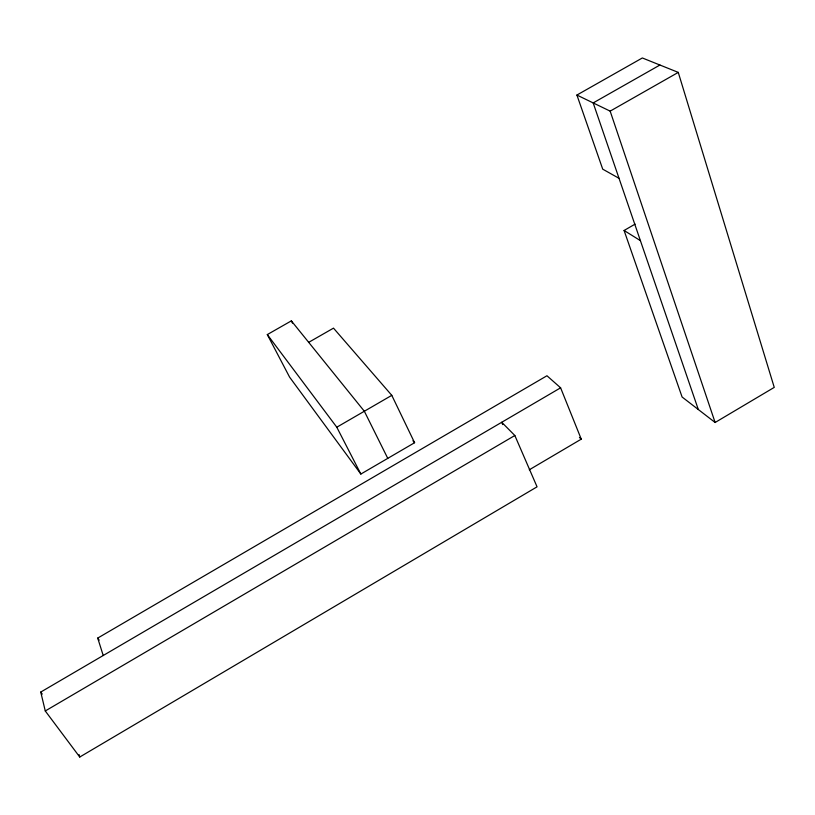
<?xml version="1.0" encoding="UTF-8"?>
<svg xmlns="http://www.w3.org/2000/svg" width="815" height="815" viewBox="0 0 815 815"><rect width="100%" height="100%" fill="white"/><g stroke="black" fill="none" stroke-linecap="round" stroke-linejoin="round"><path stroke-width="1.22" d="M635.099 224.115L624.086 230.482L682.094 397.007L715.122 422.486L774.25 387.39L678.263 72.392L642.342 57.967L576.908 95.049L602.723 169.163L619.033 178.322M529.271 469.797L581.258 439.153L560.608 387.818L40.75 692.067L45.273 710.965L79.748 757.033L537.054 486.83L514.836 435.505L501.734 422.282L502.733 424.584M45.273 710.965L514.836 435.505M387.767 458.356L364.346 411.259L291.352 320.865L267.31 334.578L289.6 377.131L360.862 474.055L414.591 442.718L391.791 395.346L333.498 328.139L308.702 342.341M103.22 655.515L97.719 638.084L546.957 375.756L560.608 387.818M267.31 334.578L336.789 427.213L391.791 395.346M659.926 65.027L593.177 102.924L698.302 409.507M576.908 95.049L610.16 111.135L678.263 72.392M624.086 230.482L640.396 240.629M579.434 437.461L581.258 439.153M412.961 440.783L414.591 442.718M40.75 692.067L42.258 694.105M97.719 638.084L99.165 640.172M336.789 427.213L360.862 474.055M291.352 320.865L292.493 323.107M610.16 111.135L715.122 422.486M79.116 754.619L79.748 757.033"/></g></svg>
